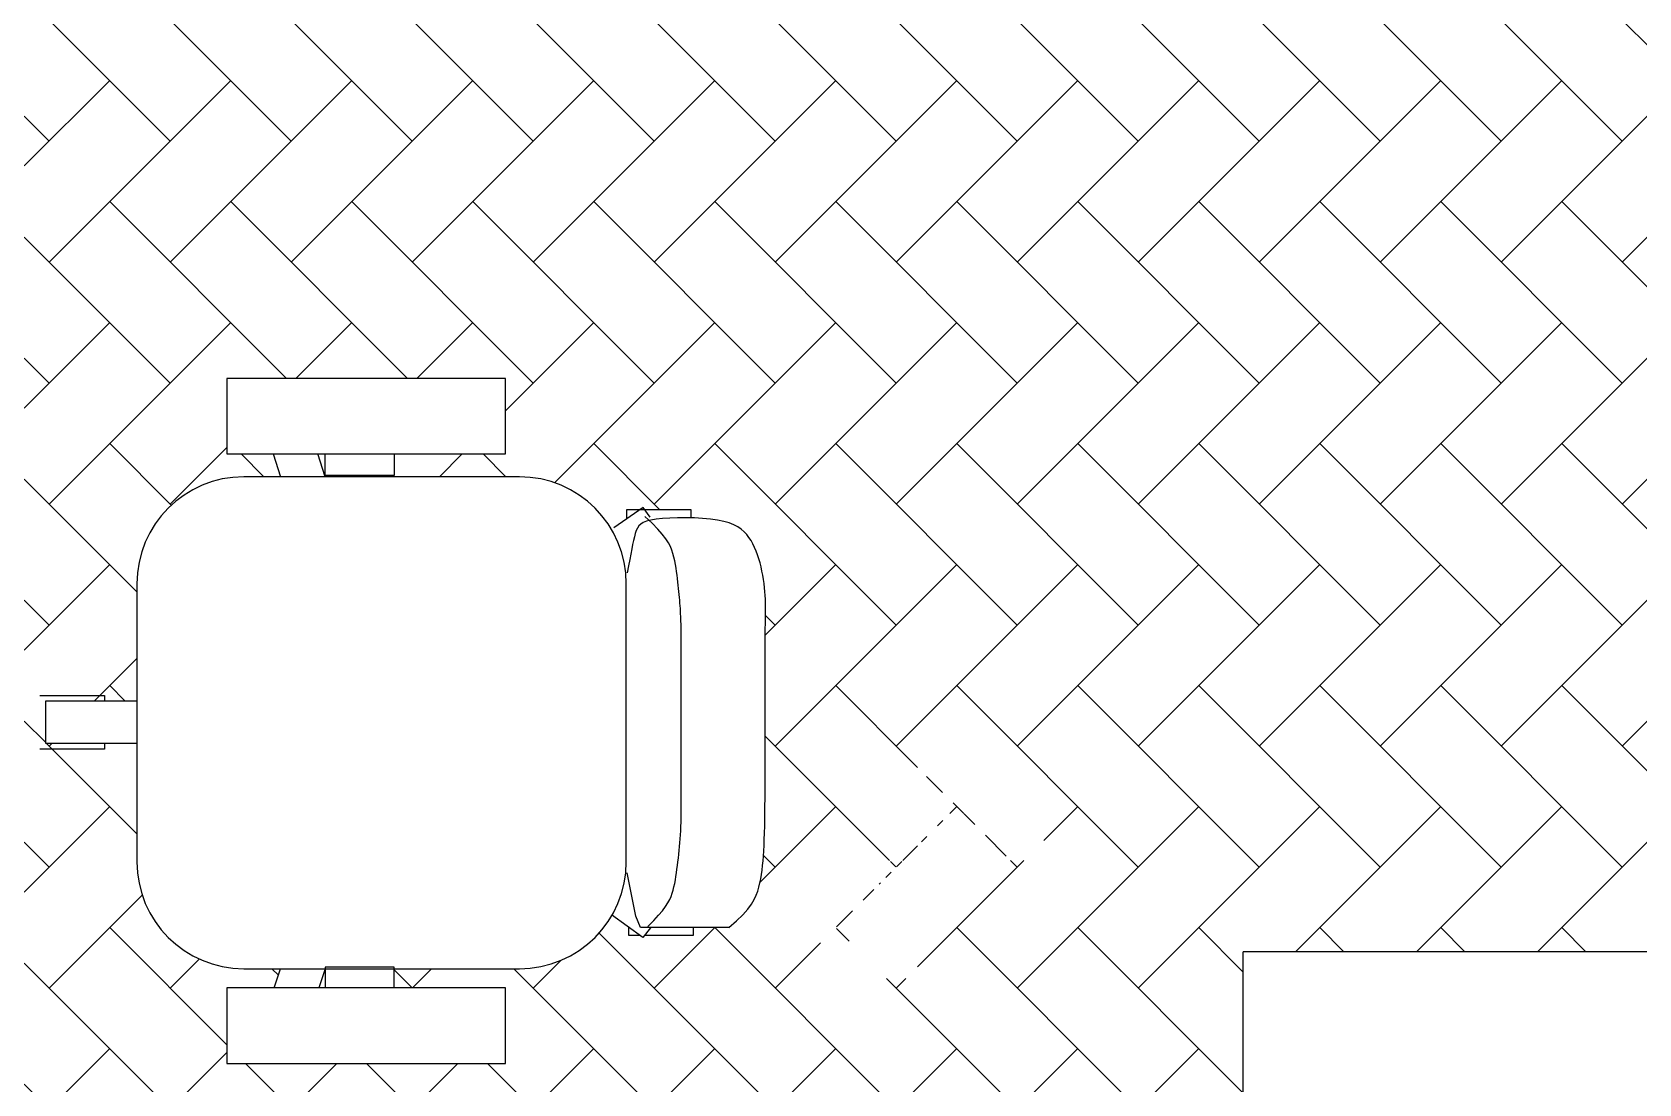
# Model space of a CAD drawing. Header units: inches. Extents: x -2 to 11.2, y -3.4 to 32.7.
# Drawn here: x 1.057 to 2.56, y 0.726 to 1.71 of the extents above; entities that cross this region are included whole.
import ezdxf

# ---------------------------------------------------------------- set-up
doc = ezdxf.new("R2010")
doc.units = ezdxf.units.IN
doc.header["$MEASUREMENT"] = 0
doc.layers.add('Mobiliario', color=2, linetype='Continuous')
doc.layers.add('Textura piso', color=8, linetype='Continuous')

# ---------------------------------------------------------------- blocks, each defined once
blk = doc.blocks.new('mesa estudio')
at = {"layer": 'Mobiliario'}
for p in [(108.0645412168615, 30.64937062814357), (108.6645412168615, 29.04937062814357)]:
    blk.add_line(p, (108.0645412168615, 29.04937062814357), dxfattribs=at)
blk = doc.blocks.new('silla3')
at = {"layer": 'Mobiliario'}
for p, q in [((117.846675003851, 34.86104352635213, -0.36), (117.846675003851, 34.79045657498095, -0.36)), ((118.1070453189973, 34.86104352635202, -0.36), (117.846675003851, 34.86104352635213, -0.36)), ((118.1070453189973, 34.79045657498095, -0.36), (118.1070453189973, 34.86104352635202, -0.36)), ((117.846675003851, 34.79045657498095, -0.36), (118.1070453189973, 34.79045657498095, -0.36)), ((117.8898910253328, 34.79045657498095), (117.8968935242799, 34.76917079586796)), ((117.9384641295037, 34.76917079586796), (117.9316127869572, 34.79045657498095)), ((117.9385629615446, 34.7703730727457, -0.3), (117.9385629615446, 34.78958071894503, -0.3)), ((118.0029671142554, 34.78958071894503, -0.3), (118.0029671142554, 34.7703730727457, -0.3)), ((118.120164379517, 34.76910696744839), (117.8625031938688, 34.76910696744851)), ((118.0029671142554, 34.7703730727457, -0.3), (117.9385629615446, 34.7703730727457, -0.3)), ((118.2360309041976, 34.74043898602899, -0.36), (118.208381806425, 34.72129730295562, -0.36)), ((118.2806948313687, 34.73831213235421, -0.36), (118.220433977249, 34.73831213235421, -0.36)), ((118.220433977249, 34.73831213235421, -0.36), (118.220433977249, 34.72980471765486, -0.36)), ((118.2424114652221, 34.73122262010479, -0.36), (118.2360309041976, 34.74043898602899, -0.36)), ((118.2806948313687, 34.73122262010479, -0.36), (118.2806948313687, 34.73831213235421, -0.36)), ((118.2294262222015, 34.71875063510872, -0.36), (118.2285423134442, 34.71608854597018, -0.36)), ((118.2304852780044, 34.72108957794812, -0.36), (118.2294262222015, 34.71875063510872, -0.36)), ((118.2318525926077, 34.72312551639838, -0.36), (118.2304852780044, 34.72108957794812, -0.36)), ((118.2336612777662, 34.72487859236985, -0.36), (118.2318525926077, 34.72312551639838, -0.36)), ((118.2360444452345, 34.72636894777274, -0.36), (118.2336612777662, 34.72487859236985, -0.36)), ((118.2391352067675, 34.7276167245174, -0.36), (118.2360444452345, 34.72636894777274, -0.36)), ((118.2441735736458, 34.72571382446192, 0.3340190923042979), (118.2374488066475, 34.73193157132975, 0.3340190923042979)), ((118.2430666741197, 34.72864206451406, -0.36), (118.2391352067675, 34.7276167245174, -0.36)), ((118.247971959046, 34.72946510967294, -0.36), (118.2430666741197, 34.72864206451406, -0.36)), ((118.2495739034439, 34.72027357000188, 0.3340190923042979), (118.2441735736458, 34.72571382446192, 0.3340190923042979)), ((118.2539202446294, 34.73010089344875, -0.36), (118.247971959046, 34.72946510967294, -0.36)), ((118.2538208028309, 34.71549103396346, 0.3340190923042979), (118.2495739034439, 34.72027357000188, 0.3340190923042979)), ((118.2607249992661, 34.73054401547442, -0.36), (118.2539202446294, 34.73010089344875, -0.36)), ((118.2681357626809, 34.73078396692704, -0.36), (118.2607249992661, 34.73054401547442, -0.36)), ((118.2759020745986, 34.73081023898378, -0.36), (118.2681357626809, 34.73078396692704, -0.36)), ((118.2837734747436, 34.73061232282218, -0.36), (118.2759020745986, 34.73081023898378, -0.36)), ((118.2914995028407, 34.73017970961932, -0.36), (118.2837734747436, 34.73061232282218, -0.36)), ((118.2988296986145, 34.7295018905525, -0.36), (118.2914995028407, 34.73017970961932, -0.36)), ((118.3055136017897, 34.72856835679902, -0.36), (118.2988296986145, 34.7295018905525, -0.36)), ((118.311357674881, 34.72737210247696, -0.36), (118.3055136017897, 34.72856835679902, -0.36)), ((118.3163960715619, 34.72592013346814, -0.36), (118.311357674881, 34.72737210247696, -0.36)), ((118.3207198682964, 34.72422295859546, -0.36), (118.3163960715619, 34.72592013346814, -0.36)), ((118.3244201415484, 34.72229108668152, -0.36), (118.3207198682964, 34.72422295859546, -0.36)), ((118.3275879677815, 34.72013502654902, -0.36), (118.3244201415484, 34.72229108668152, -0.36)), ((118.3303144234594, 34.71776528702087, -0.36), (118.3275879677815, 34.72013502654902, -0.36)), ((118.2260911305397, 34.7058910471025, -0.36), (118.2252355372216, 34.70163774705377, -0.36)), ((118.2269099429784, 34.70969334350859, -0.36), (118.2260911305397, 34.7058910471025, -0.36)), ((118.2277182465941, 34.71308054141632, -0.36), (118.2269099429784, 34.70969334350859, -0.36)), ((118.2285423134442, 34.71608854597018, -0.36), (118.2277182465941, 34.71308054141632, -0.36)), ((118.2570852785966, 34.71124644236038, 0.3340190923042979), (118.2538208028309, 34.71549103396346, 0.3340190923042979)), ((118.2595383375308, 34.70742002120635, 0.3340190923042979), (118.2570852785966, 34.71124644236038, 0.3340190923042979)), ((118.2613509864227, 34.7038919965152, 0.3340190923042979), (118.2595383375308, 34.70742002120635, 0.3340190923042979)), ((118.2626942320623, 34.70054259430064, 0.3340190923042979), (118.2613509864227, 34.7038919965152, 0.3340190923042979)), ((118.3326905850458, 34.71519237691966, -0.36), (118.3303144234594, 34.71776528702087, -0.36)), ((118.3348075290048, 34.71242680506832, -0.36), (118.3326905850458, 34.71519237691966, -0.36)), ((118.3367423200361, 34.70947966411283, -0.36), (118.3348075290048, 34.71242680506832, -0.36)), ((118.3385159757856, 34.70636438199351, -0.36), (118.3367423200361, 34.70947966411283, -0.36)), ((118.3401355021346, 34.70309497047394, -0.36), (118.3385159757856, 34.70636438199351, -0.36)), ((118.2233089197188, 34.69163451545096, -0.36), (118.2221853514208, 34.68581277360811, -0.36)), ((118.2243168909669, 34.69689753821812, -0.36), (118.2233089197188, 34.69163451545096, -0.36)), ((118.2252355372216, 34.70163774705377, -0.36), (118.2243168909669, 34.69689753821812, -0.36)), ((118.263739081239, 34.6972520405764, 0.3340190923042979), (118.2626942320623, 34.70054259430064, 0.3340190923042979)), ((118.2646302320056, 34.69392410075243, 0.3340190923042979), (118.263739081239, 34.6972520405764, 0.3340190923042979)), ((118.2654071474676, 34.69055669782317, 0.3340190923042979), (118.2646302320056, 34.69392410075243, 0.3340190923042979)), ((118.2660829819929, 34.68717129417921, 0.3340190923042979), (118.2654071474676, 34.69055669782317, 0.3340190923042979)), ((118.3416079049655, 34.69968544131784, -0.36), (118.3401355021346, 34.70309497047394, -0.36)), ((118.3429401901596, 34.69614980628891, -0.36), (118.3416079049655, 34.69968544131784, -0.36)), ((118.3441393635992, 34.69250207715065, -0.36), (118.3429401901596, 34.69614980628891, -0.36)), ((118.3452124311657, 34.68875626566687, -0.36), (118.3441393635992, 34.69250207715065, -0.36)), ((118.3461663987414, 34.68492638360105, -0.36), (118.3452124311657, 34.68875626566687, -0.36)), ((118.2221853514208, 34.68581277360811, -0.36), (118.2209199140156, 34.67939640754518, -0.36)), ((118.2666708899505, 34.68378935221112, 0.3340190923042979), (118.2660829819929, 34.68717129417921, 0.3340190923042979)), ((118.2671840257085, 34.6804323343096, 0.3340190923042979), (118.2666708899505, 34.68378935221112, 0.3340190923042979)), ((118.2676355436354, 34.67712170286511, 0.3340190923042979), (118.2671840257085, 34.6804323343096, 0.3340190923042979)), ((118.2680385980998, 34.67387892026845, 0.3340190923042979), (118.2676355436354, 34.67712170286511, 0.3340190923042979)), ((118.2684063434699, 34.67072544890998, 0.3340190923042979), (118.2680385980998, 34.67387892026845, 0.3340190923042979)), ((118.3470079802957, 34.68102994565804, -0.36), (118.3461663987414, 34.68492638360105, -0.36)), ((118.3477427221523, 34.67709847830581, -0.36), (118.3470079802957, 34.68102994565804, -0.36)), ((118.3483758787226, 34.67316701095346, -0.36), (118.3477427221523, 34.67709847830581, -0.36)), ((117.7625031938689, 34.66910696744849), (117.7625031938689, 34.40917079586795)), ((118.2201643795169, 34.40917079586795), (118.2201643795169, 34.66910696744849)), ((118.2687497417193, 34.66767732788814, 0.3340190923042979), (118.2684063434699, 34.67072544890998, 0.3340190923042979)), ((118.2690709852431, 34.66472890313234, 0.3340190923042979), (118.2687497417193, 34.66767732788814, 0.3340190923042979)), ((118.2693700740412, 34.66186909727962, 0.3340190923042979), (118.2690709852431, 34.66472890313234, 0.3340190923042979)), ((118.2696470081134, 34.65908683296725, 0.3340190923042979), (118.2693700740412, 34.66186909727962, 0.3340190923042979)), ((118.2699017874599, 34.65637103283204, 0.3340190923042979), (118.2696470081134, 34.65908683296725, 0.3340190923042979)), ((118.3489127044176, 34.66927057301045, -0.36), (118.3483758787226, 34.67316701095346, -0.36)), ((118.349358453649, 34.66544419388553, -0.36), (118.3489127044176, 34.66927057301045, -0.36)), ((118.3497183808279, 34.66172290298816, -0.36), (118.349358453649, 34.66544419388553, -0.36)), ((118.3499977403658, 34.65814172972732, -0.36), (118.3497183808279, 34.66172290298816, -0.36)), ((118.2701344120805, 34.65371061951139, 0.3340190923042979), (118.2699017874599, 34.65637103283204, 0.3340190923042979)), ((118.2703448819757, 34.65109451564233, 0.3340190923042979), (118.2701344120805, 34.65371061951139, 0.3340190923042979)), ((118.2705331971447, 34.6485116438618, 0.3340190923042979), (118.2703448819757, 34.65109451564233, 0.3340190923042979)), ((118.2706995883663, 34.64595438848305, 0.3340190923042979), (118.2705331971447, 34.6485116438618, 0.3340190923042979)), ((118.2708452095328, 34.64342898052261, 0.3340190923042979), (118.2706995883663, 34.64595438848305, 0.3340190923042979)), ((118.350201786674, 34.65473570351212, -0.36), (118.3499977403658, 34.65814172972732, -0.36)), ((118.3503366498992, 34.65153022066424, -0.36), (118.350201786674, 34.65473570351212, -0.36)), ((118.3504119631288, 34.64851214515527, -0.36), (118.3503366498992, 34.65153022066424, -0.36)), ((118.3504382351857, 34.64565870786923, -0.36), (118.3504119631288, 34.64851214515527, -0.36)), ((118.3504259748924, 34.64294713969029, -0.36), (118.3504382351857, 34.64565870786923, -0.36)), ((118.270971445314, 34.64094511267301, 0.3340190923042979), (118.2708452095328, 34.64342898052261, 0.3340190923042979)), ((118.2710796803806, 34.63851247762675, 0.3340190923042979), (118.270971445314, 34.64094511267301, 0.3340190923042979)), ((118.2711712994028, 34.63614076807646, 0.3340190923042979), (118.2710796803806, 34.63851247762675, 0.3340190923042979)), ((118.271247687051, 34.63383967671443, 0.3340190923042979), (118.2711712994028, 34.63614076807646, 0.3340190923042979)), ((118.2713102279956, 34.63161889623352, 0.3340190923042979), (118.271247687051, 34.63383967671443, 0.3340190923042979)), ((118.2713603069071, 34.62948811932601, 0.3340190923042979), (118.2713102279956, 34.63161889623352, 0.3340190923042979)), ((118.2713993084555, 34.62740857522185, 0.3340190923042979), (118.2713603069071, 34.62948811932601, 0.3340190923042979)), ((118.3501153807981, 34.62806197610057, -0.36), (118.3501524535895, 34.63068042443369, -0.36)), ((118.3501524535895, 34.63068042443369, -0.36), (118.350201786674, 34.63306417572555, -0.36)), ((118.350201786674, 34.63306417572555, -0.36), (118.3502630881398, 34.63543595863591, -0.36)), ((118.3502630881398, 34.63543595863591, -0.36), (118.3503278925468, 34.63785853418953, -0.36)), ((118.3503278925468, 34.63785853418953, -0.36), (118.350385691072, 34.64035467150227, -0.36)), ((118.350385691072, 34.64035467150227, -0.36), (118.3504259748924, 34.64294713969029, -0.36)), ((118.2714286173116, 34.62514763930032, 0.3340190923042979), (118.2713993084555, 34.62740857522185, 0.3340190923042979)), ((118.2714496181454, 34.62242422347826, 0.3340190923042979), (118.2714286173116, 34.62514763930032, 0.3340190923042979)), ((118.2714636956275, 34.61895723967216, 0.3340190923042979), (118.2714496181454, 34.62242422347826, 0.3340190923042979)), ((118.271472234428, 34.61446559979883, 0.3340190923042979), (118.2714636956275, 34.61895723967216, 0.3340190923042979)), ((118.2714766192175, 34.60866821577478, 0.3340190923042979), (118.271472234428, 34.61446559979883, 0.3340190923042979)), ((118.3500546631555, 34.60998680098548, -0.36), (118.3500602094786, 34.61617124316881, -0.36)), ((118.3500602094786, 34.61617124316881, -0.36), (118.3500710102132, 34.6210701060367, -0.36)), ((118.3500710102132, 34.6210701060367, -0.36), (118.3500888168296, 34.62494611015784, -0.36)), ((118.3500888168296, 34.62494611015784, -0.36), (118.3501153807981, 34.62806197610057, -0.36)), ((118.2714782346661, 34.60128399951695, 0.3340190923042979), (118.2714766192175, 34.60866821577478, 0.3340190923042979)), ((118.2714784654445, 34.59203186294171, 0.3340190923042979), (118.2714782346661, 34.60128399951695, 0.3340190923042979)), ((118.3500523278617, 34.59271029639869, -0.36), (118.3500526197733, 34.60225405891826, -0.36)), ((118.3500526197733, 34.60225405891826, -0.36), (118.3500546631555, 34.60998680098548, -0.36)), ((118.2714784654445, 34.58076180009338, 0.3340190923042979), (118.2714784654445, 34.59203186294171, 0.3340190923042979)), ((118.3500520359498, 34.58121335240791, -0.36), (118.3500523278617, 34.59271029639869, -0.36)), ((118.2714784654445, 34.5678481335264, 0.3340190923042979), (118.2714784654445, 34.58076180009338, 0.3340190923042979)), ((118.3500499925676, 34.56810330412627, -0.36), (118.3500520359498, 34.58121335240791, -0.36)), ((117.6719114435159, 34.56452453896877, -0.36), (117.7322895245743, 34.56452453896877, -0.36)), ((117.6772831589126, 34.51972676246127), (117.6772831589126, 34.55977775470312)), ((117.6772831589126, 34.55977775470312), (117.7625859994116, 34.55977775470312)), ((117.7322895245743, 34.56452453896877, -0.36), (117.7322895245743, 34.55918440666987, -0.36)), ((118.2714784654445, 34.55379626792244, 0.3340190923042979), (118.2714784654445, 34.5678481335264, 0.3340190923042979)), ((118.2714784654445, 34.53911160796342, 0.3340190923042979), (118.2714784654445, 34.55379626792244, 0.3340190923042979)), ((118.3500336455101, 34.53888644161138, -0.36), (118.3500444462445, 34.55384078828403, -0.36)), ((118.3500444462445, 34.55384078828403, -0.36), (118.3500499925676, 34.56810330412627, -0.36)), ((118.2714784654445, 34.52429955833115, 0.3340190923042979), (118.2714784654445, 34.53911160796342, 0.3340190923042979)), ((118.3500158388938, 34.52370090083836, -0.36), (118.3500336455101, 34.53888644161138, -0.36)), ((118.2714784654445, 34.50986552370755, 0.3340190923042979), (118.2714784654445, 34.52429955833115, 0.3340190923042979)), ((118.349989274925, 34.50874480269515, -0.36), (118.3500158388938, 34.52370090083836, -0.36)), ((117.7322895245743, 34.51438663016238, -0.36), (117.6719114435159, 34.51438663016238, -0.36)), ((117.7623971535708, 34.51972676246127), (117.6772831589126, 34.51972676246127)), ((117.7322895245743, 34.51972676246127, -0.36), (117.7322895245743, 34.51438663016238, -0.36)), ((118.2714784654445, 34.49631490877429, 0.3340190923042979), (118.2714784654445, 34.50986552370755, 0.3340190923042979)), ((118.3499522021338, 34.49447878391202, -0.36), (118.349989274925, 34.50874480269515, -0.36)), ((118.2714784654445, 34.48415311821343, 0.3340190923042979), (118.2714784654445, 34.49631490877429, 0.3340190923042979)), ((118.3499028690494, 34.48136348121913, -0.36), (118.3499522021338, 34.49447878391202, -0.36)), ((118.2714773115526, 34.47376209026611, 0.3340190923042979), (118.2714784654445, 34.48415311821343, 0.3340190923042979)), ((118.3498392322894, 34.46975444311902, -0.36), (118.3499028690494, 34.48136348121913, -0.36)), ((118.2714473103615, 34.45772114568835, 0.3340190923042979), (118.2714692343088, 34.4650298974115, 0.3340190923042979)), ((118.2714692343088, 34.4650298974115, 0.3340190923042979), (118.2714773115526, 34.47376209026611, 0.3340190923042979)), ((118.3497580808248, 34.45958686520503, -0.36), (118.3498392322894, 34.46975444311902, -0.36)), ((118.2713342289487, 34.44643238979022, 0.3340190923042979), (118.2714046163587, 34.45160044113497, 0.3340190923042979)), ((118.2714046163587, 34.45160044113497, 0.3340190923042979), (118.2714473103615, 34.45772114568835, 0.3340190923042979)), ((118.3495292220184, 34.44289651939782, -0.36), (118.349655911715, 34.45069085484276, -0.36)), ((118.349655911715, 34.45069085484276, -0.36), (118.3497580808248, 34.45958686520503, -0.36)), ((118.2706395859841, 34.43061876192989, 0.3340190923042979), (118.2708876727572, 34.43429021539275, 0.3340190923042979)), ((118.2708876727572, 34.43429021539275, 0.3340190923042979), (118.2710826804996, 34.43801267088047, 0.3340190923042979)), ((118.2710826804996, 34.43801267088047, 0.3340190923042979), (118.2712292247795, 34.4419815976925, 0.3340190923042979)), ((118.2712292247795, 34.4419815976925, 0.3340190923042979), (118.2713342289487, 34.44643238979022, 0.3340190923042979)), ((118.3491882691028, 34.42993330272286, -0.36), (118.3493745087949, 34.43603396623591, -0.36)), ((118.3493745087949, 34.43603396623591, -0.36), (118.3495292220184, 34.44289651939782, -0.36)), ((118.2692318377835, 34.41612680192956, 0.3340190923042979), (118.2696322382962, 34.41971240582988, 0.3340190923042979)), ((118.2696322382962, 34.41971240582988, 0.3340190923042979), (118.270004945402, 34.42332570313754, 0.3340190923042979)), ((118.270004945402, 34.42332570313754, 0.3340190923042979), (118.2703430357485, 34.4269625398412, 0.3340190923042979)), ((118.2703430357485, 34.4269625398412, 0.3340190923042979), (118.2706395859841, 34.43061876192989, 0.3340190923042979)), ((118.3484040482058, 34.41452736858393, -0.36), (118.3487071985507, 34.4193380741056, -0.36)), ((118.3487071985507, 34.4193380741056, -0.36), (118.3489670000019, 34.42442463622415, -0.36)), ((118.3489670000019, 34.42442463622415, -0.36), (118.3491882691028, 34.42993330272286, -0.36)), ((118.2674879608528, 34.40214440062202, 0.3340190923042979), (118.26793370932, 34.40557769078264, 0.3340190923042979)), ((118.26793370932, 34.40557769078264, 0.3340190923042979), (118.2683756499434, 34.40905529039485, 0.3340190923042979)), ((118.2683756499434, 34.40905529039485, 0.3340190923042979), (118.2688106672153, 34.41257304544744, 0.3340190923042979)), ((118.2688106672153, 34.41257304544744, 0.3340190923042979), (118.2692318377835, 34.41612680192956, 0.3340190923042979)), ((118.3471285398454, 34.40132828722078, -0.36), (118.3476261034111, 34.40555049866889, -0.36)), ((118.3476261034111, 34.40555049866889, -0.36), (118.3480474780119, 34.40994085128084, -0.36)), ((118.3480474780119, 34.40994085128084, -0.36), (118.3484040482058, 34.41452736858393, -0.36)), ((118.2289906898811, 34.3583588786784, -0.36), (118.2209199140156, 34.39871275800526, -0.36)), ((118.2647018886969, 34.38578798198027, 0.3340190923042979), (118.2653864928013, 34.38893741471684, 0.3340190923042979)), ((118.2653864928013, 34.38893741471684, 0.3340190923042979), (118.2659914783598, 34.39215192696035, 0.3340190923042979)), ((118.2659914783598, 34.39215192696035, 0.3340190923042979), (118.266532769082, 34.39542736469984, 0.3340190923042979)), ((118.266532769082, 34.39542736469984, 0.3340190923042979), (118.2670262886765, 34.3987595739241, 0.3340190923042979)), ((118.2670262886765, 34.3987595739241, 0.3340190923042979), (118.2674879608528, 34.40214440062202, 0.3340190923042979)), ((118.3441487047748, 34.38556038252095, -0.36), (118.3450648697796, 34.38939026458665, -0.36)), ((118.3450648697796, 34.38939026458665, -0.36), (118.3458593075879, 34.39327619370708, -0.36)), ((118.3458593075879, 34.39327619370708, -0.36), (118.3465434027571, 34.39724619340932, -0.36)), ((118.3465434027571, 34.39724619340932, -0.36), (118.3471285398454, 34.40132828722078, -0.36)), ((118.2590103128527, 34.37062401157202, 0.3340190923042979), (118.2606956430636, 34.37376460344608, 0.3340190923042979)), ((118.2606956430636, 34.37376460344608, 0.3340190923042979), (118.2619919818205, 34.37675176056329, 0.3340190923042979)), ((118.2619919818205, 34.37675176056329, 0.3340190923042979), (118.2630301300141, 34.37970097107238, 0.3340190923042979)), ((118.2630301300141, 34.37970097107238, 0.3340190923042979), (118.2639217423375, 34.38270778276176, 0.3340190923042979)), ((118.2639217423375, 34.38270778276176, 0.3340190923042979), (118.2647018886969, 34.38578798198027, 0.3340190923042979)), ((118.3371521641231, 34.36949356019629, -0.36), (118.3397599576776, 34.37381151869606, -0.36)), ((118.3397599576776, 34.37381151869606, -0.36), (118.3416697902548, 34.37786325368636, -0.36)), ((118.3416697902548, 34.37786325368636, -0.36), (118.3430699449293, 34.38174684751282, -0.36)), ((118.3430699449293, 34.38174684751282, -0.36), (118.3441487047748, 34.38556038252095, -0.36)), ((118.2356197239864, 34.3384119094009, -0.36), (118.206150740255, 34.35941242575147, -0.36)), ((118.2334744542509, 34.34759784419127, -0.36), (118.2289906898811, 34.3583588786784, -0.36)), ((118.2457630596652, 34.35421753354051, 0.3340190923042979), (118.2503123645942, 34.35912674592571, 0.3340190923042979)), ((118.2503123645942, 34.35912674592571, 0.3340190923042979), (118.2539494745083, 34.36342057096037, 0.3340190923042979)), ((118.2539494745083, 34.36342057096037, 0.3340190923042979), (118.2568051902976, 34.36721449679298, 0.3340190923042979)), ((118.2568051902976, 34.36721449679298, 0.3340190923042979), (118.2590103128527, 34.37062401157202, 0.3340190923042979)), ((118.3232581868562, 34.35396152018454, -0.36), (118.3290895617865, 34.35966664328616, -0.36)), ((118.3290895617865, 34.35966664328616, -0.36), (118.3336581265175, 34.36481129584153, -0.36)), ((118.3336581265175, 34.36481129584153, -0.36), (118.3371521641231, 34.36949356019629, -0.36)), ((118.2225148533407, 34.34038070780882, -0.36), (118.2225148533407, 34.34769338760945, -0.36)), ((118.3159757186522, 34.34759784419127, -0.36), (118.2334744542509, 34.34759784419127, -0.36)), ((118.2426135150563, 34.34741213069405, -0.36), (118.2356197239864, 34.3384119094009, -0.36)), ((118.240170758831, 34.3485774456564, 0.3340190923042979), (118.2457630596652, 34.35421753354051, 0.3340190923042979)), ((118.2826750367189, 34.34741213069405, -0.36), (118.2826750367189, 34.34038070780882, -0.36)), ((118.3159757186522, 34.34759784419127, -0.36), (118.3232581868562, 34.35396152018454, -0.36)), ((118.2328570067616, 34.34038070780882, -0.36), (118.2225148533407, 34.34038070780882, -0.36)), ((118.2826750367189, 34.34038070780882, -0.36), (118.237149615783, 34.34038070780882, -0.36)), ((117.8625031938688, 34.30917079586804), (118.120164379517, 34.30917079586804)), ((117.8909801204365, 34.29119558316647), (117.8968935242799, 34.30917079586804)), ((117.9384641295037, 34.30917079586804), (117.9326783727829, 34.29119558316647)), ((118.0029671142554, 34.31075026778539, -0.3), (117.9385629615446, 34.31075026778539, -0.3)), ((117.9385629615446, 34.31075026778539, -0.3), (117.9385629615446, 34.29154262158606, -0.3)), ((118.0029671142554, 34.29154262158606, -0.3), (118.0029671142554, 34.31075026778539, -0.3)), ((117.846675003851, 34.29119558316647, -0.36), (117.846675003851, 34.22060863179529, -0.36)), ((118.1070453189973, 34.29119558316647, -0.36), (117.846675003851, 34.29119558316647, -0.36)), ((118.1070453189973, 34.22060863179529, -0.36), (118.1070453189973, 34.29119558316647, -0.36)), ((117.846675003851, 34.22060863179529, -0.36), (118.1070453189973, 34.22060863179529, -0.36))]:
    blk.add_line(p, q, dxfattribs=at)
for centre, start, end in [((117.8625031938688, 34.66910696744849), 90, 180), ((118.120164379517, 34.66910696744849), 0, 90), ((117.8625031938688, 34.40917079586795), 180, 270), ((118.120164379517, 34.40917079586795), 270, 0)]:
    blk.add_arc(centre, 0.1, start, end, dxfattribs=at)

msp = doc.modelspace()

# ---------------------------------------------------------------- hatches: boundary and pattern name
at = {"layer": 'Textura piso'}
h = msp.add_hatch(dxfattribs=at)
h.set_pattern_fill('AR-HBONE', color=256, scale=0.02, angle=270, style=0)
h.set_pattern_definition([(315, (-41.40975532190849, -126.9724224155329), (0.1131370849898476, -2.966472954665309e-17), [0.24, -0.08]), (45, (-41.35318677940849, -127.0289909580329), (0.1131370849898476, -2.966472954665309e-17), [0.24, -0.08])])
edge = h.paths.add_edge_path()
edge.add_line((3.789617499138672, 0.8499999999999943), (3.789617499138672, 1.249999999999972))
edge.add_line((3.789617499138672, 1.249999999999972), (4.014520456301838, 1.249999999999972))
edge.add_line((4.014520456301852, 1.249999999999972), (4.014520456301852, 1.916409855050176))
edge.add_line((4.014520456301852, 1.916409855050176), (3.997789110562678, 1.916409855050176))
edge.add_line((3.997789110562678, 1.916409855050176), (3.972692067725831, 1.916409855323252))
edge.add_line((3.972692067725831, 1.916409855323252), (3.9726920879299, 2.749999999999972))
edge.add_line((3.9726920879299, 2.749999999999972), (3.789617499138686, 2.749999999999972))
edge.add_line((3.789617499138686, 2.749999999999972), (3.789617499138686, 3.549656693825654))
edge.add_line((3.789617499138686, 3.549656693825654), (3.270000000000039, 3.549656693825654))
edge.add_line((3.270000000000039, 3.549656693825654), (3.270000000000039, 3.669656693825686))
edge.add_line((3.270000000000039, 3.669656693825715), (3.320000118081353, 3.669656693825715))
edge.add_line((3.320000118081353, 3.669656693825715), (3.320000118081353, 4.466256348274584))
edge.add_line((3.320000118081367, 4.466256348274555), (3.300000137388878, 4.466256348274584))
edge.add_line((3.300000137388878, 4.466256348274584), (3.270000137388877, 4.466256348601007))
edge.add_line((3.270000137388877, 4.466256348600979), (3.270000142202221, 4.664847962942105))
edge.add_line((3.270000142202221, 4.664847962942105), (3.266523226782539, 4.664847963163908))
edge.add_line((3.266523226782539, 4.664847963163908), (3.266523226751829, 4.65712186854941))
edge.add_ellipse((3.258385087717343, 4.657121868644282), major_axis=(0.005754533328592337, 0.005754533328592334), ratio=0.9999999999995753, start_angle=220.324277810343, end_angle=315.0000000376067, ccw=False)
edge.add_line((3.257721695477912, 4.649010812438831), (3.24840000059703, 4.651274613945219))
edge.add_line((3.24840000059703, 4.651274613945191), (3.248400000579778, 4.65838738522595))
edge.add_line((3.248400000579778, 4.65838738522595), (3.242325000087092, 4.658387384530187))
edge.add_ellipse((3.262232327030702, 4.642171043236317), major_axis=(0.01815587231771444, 0.01815587231771443), ratio=0.9999999999944409, start_angle=95.83402702700384, end_angle=134.8997913997697)
edge.add_line((3.236556085285585, 4.642215949411792), (3.232200000586062, 4.642215950320605))
edge.add_line((3.232200000586062, 4.642215950320605), (3.23220000059861, 4.63195172686747))
edge.add_line((3.232200000598596, 4.63195172686747), (3.178200006242946, 4.631951726891685))
edge.add_ellipse((3.230780771835683, 5.459750061604751), major_axis=(0.5865214487160243, 0.5865214487160242), ratio=0.9999999999999443, start_angle=134.7854552917822, end_angle=221.3655225276037, ccw=False)
edge.add_line((2.401319999549514, 5.462856001998375), (2.370000000000033, 5.462856000894845))
edge.add_line((2.370000000000047, 5.462856000894845), (2.370000000000047, 5.082856000952773))
edge.add_line((2.370000000000047, 5.082856000952773), (2.370000000000047, 4.232856000952779))
edge.add_line((2.370000000000047, 4.232856000952808), (2.370000000000047, 3.549656693825654))
edge.add_line((2.370000000000047, 3.549656693825654), (0.2500000000000426, 3.549656693825682))
edge.add_line((0.2500000000000426, 3.549656693825682), (0.2500000000000284, 2.049999999999983))
edge.add_line((0.2500000000000284, 2.049999999999983), (1.05000000000004, 2.049999999999983))
edge.add_line((1.05000000000004, 2.049999999999983), (1.05000000000004, 0.2499999999999574))
edge.add_line((1.05000000000004, 0.2499999999999716), (1.15029296790668, 0.2499999999999574))
edge.add_ellipse((1.151248622141239, 0.2512486230706088), major_axis=(0.0008829092079434275, -0.0008829092079434275), ratio=0.9999999999718328, start_angle=404.99999009415876, end_angle=629.9999999998847, ccw=False)
edge.add_line((1.151038067316605, 0.2537458668431896), (1.15249724436373, 0.2537458668425359))
edge.add_line((1.15249724436373, 0.2537458668425359), (1.152497244314958, 0.2936393455460262))
edge.add_ellipse((1.156461619708864, 0.2936393455110817), major_axis=(0.002803236735189784, -0.002803236735189785), ratio=0.9999999999952743, start_angle=135.0000000371419, end_angle=225.0000000377208, ccw=False)
edge.add_line((1.157710242527742, 0.2981209174284061), (1.157710242324711, 0.6082362336482561))
edge.add_ellipse((1.15646162012726, 0.6127178053041007), major_axis=(0.002803236735188009, 0.002803236735188008), ratio=0.9999999999965414, start_angle=135.0000000374863, end_angle=225.0000000380953, ccw=False)
edge.add_line((1.151980048324432, 0.613966427846492), (1.152497244762941, 0.6139664278489079))
edge.add_line((1.152497244762941, 0.6139664278489079), (1.152497244715676, 0.6526112839977571))
edge.add_line((1.15249724471569, 0.6526112839977429), (1.183712799106985, 0.6526112839837452))
edge.add_arc((1.168993089507168, 0.2716303627323384), 0.3812651730860097, 2.1090138169782904, 87.78740112972469, ccw=False)
edge.add_arc((1.931006910276949, 0.2716303627323384), 0.3812651730860104, 92.21259887032761, 177.8909861830217, ccw=False)
edge.add_line((1.916287200676777, 0.6526112839837594), (1.947502754962244, 0.6526112839977571))
edge.add_line((1.947502754962244, 0.6526112839977429), (1.947502754913444, 0.6127178051888791))
edge.add_ellipse((1.94353837955066, 0.6127178053041007), major_axis=(0.002803236735188008, -0.002803236735188009), ratio=0.9999999999965414, start_angle=314.9999999619048, end_angle=404.9999999625137, ccw=False)
edge.add_line((1.942289757353223, 0.6082362336482845), (1.942289757150192, 0.2981209174724029))
edge.add_ellipse((1.943538380075253, 0.2936393455110817), major_axis=(0.002803236735189785, 0.002803236735189784), ratio=0.9999999999952743, start_angle=-45.00000003772077, end_angle=44.99999996285804)
edge.add_line((1.948019951865604, 0.2923907229889551), (1.947502755467639, 0.2923907229913993))
edge.add_line((1.947502755467625, 0.2923907229913993), (1.947502755420373, 0.2537458668425217))
edge.add_line((1.947502755420373, 0.2537458668425359), (1.947502755448369, 0.2512486228425388))
edge.add_ellipse((1.948751377642878, 0.2512486230706088), major_axis=(0.0008829092079434275, 0.0008829092079434275), ratio=0.9999999999718328, start_angle=-89.99999999988478, end_angle=135.0000099058412, ccw=False)
edge.add_line((1.949371449814791, 0.2524972448494225), (1.949210298880345, 0.2524972448493514))
edge.add_ellipse((1.948751377642878, 0.2512486230706088), major_axis=(0.0008829092079434275, 0.0008829092079434275), ratio=0.9999999999718328, start_angle=-89.99999999988475, end_angle=135.0000099058412)
edge.add_line((1.949707031844568, 0.2500000001652154), (1.949999999784112, 0.2500000002158771))
edge.add_line((1.949999999784112, 0.2500000002158913), (2.189617499138677, 0.250000000187768))
edge.add_line((2.189617499138677, 0.2500000001877538), (2.189617499138677, 0.8499999999999659))
edge.add_line((2.189617499138677, 0.8499999999999659), (3.789617499138672, 0.8499999999999801))
h.paths.add_polyline_path([(3.211658352217754, 1.583118276465001), (3.217363475319075, 1.577286901535075), (3.223727151312474, 1.570004433330922), (3.223727151312474, 1.536703751397653), (3.230944287694939, 1.536703751397653), (3.230944287694939, 1.491178330461736), (3.23291308610284, 1.489648438665171), (3.230944287694939, 1.486885721440274), (3.230944287694939, 1.476543568019423), (3.223574146803955, 1.476543568019423), (3.212294036872777, 1.460714748836949, -0.2675163792784955), (3.262154199635717, 1.374193094195761), (3.262154199635702, 1.256995828934095), (3.280129412337288, 1.256995828934095), (3.280129412337288, 1.361074033675976), (3.350716363708472, 1.361074033675976), (3.350716363708457, 1.100703718529729), (3.280129412337288, 1.100703718529729), (3.280129412337288, 1.145008835115249), (3.262154199635717, 1.1509222389586), (3.262154199635717, 1.116531908547557, -0.4142135623725747), (3.162154199635808, 1.016531908547648), (3.051598233042483, 1.016531908547648), (3.051598233042483, 0.9313118735912838), (3.011547240800638, 0.9313118735912553), (3.011547240800638, 1.016531908547648), (2.902218028055273, 1.016531908547648, -0.4142135623729077), (2.80221802805525, 1.116531908547557), (2.802218028055265, 1.150943236942169), (2.780868420522808, 1.143919740011569), (2.780868420522793, 1.100703718529729), (2.710281469151624, 1.100703718529729), (2.710281469151724, 1.361074033675976), (2.780868420522793, 1.361074033675976), (2.780868420522793, 1.256995828934095), (2.802218028055307, 1.256995828934095), (2.802218028055364, 1.374193094195761, -0.2655810465965266), (2.85145414417731, 1.460350090972668), (2.84168388197763, 1.474462691927755), (2.833012863149548, 1.474462691927755), (2.833012863149548, 1.486987496901605), (2.830886009474753, 1.490059618876302), (2.833012863149548, 1.491532056035794), (2.833012863149534, 1.534723546047388), (2.840540286333223, 1.534723546047388), (2.841145285884437, 1.545528217519376), (2.84182310495126, 1.552858413293336), (2.843215483025503, 1.562827544239752), (2.846095081569601, 1.572819878551883), (2.849932402257537, 1.58016981464155), (2.854615872385708, 1.585558286062764), (2.860207903066538, 1.589838780732435), (2.866470772002174, 1.593404484598267), (2.873288005871729, 1.596348502375548), (2.880580902746715, 1.598746007206245), (2.888221602732898, 1.600649193758045), (2.896089627018114, 1.602119628649945), (2.9038973797322, 1.603195329671934), (2.911362870926794, 1.603917399850786), (2.919604564417213, 1.604411138602046), (2.927837694930787, 1.604486942361262), (2.933466461315021, 1.604356607225526), (2.935889036867849, 1.604291802818551), (2.938260819781249, 1.604230501352589), (2.940644571068731, 1.604181168268241), (2.943263019399964, 1.604144095476869), (2.946378885344856, 1.604117531508308), (2.95025488946257, 1.604099724891995), (2.955153752350213, 1.604088924157367), (2.961338194518277, 1.604083377834257), (2.969070936585496, 1.604081334452047), (2.978614699105066, 1.6040810425404), (2.990111643095844, 1.604080750628526), (3.00322169137749, 1.604078707246316), (3.017484207219724, 1.604073160923207), (3.032438553892376, 1.604062360188863), (3.047624094665395, 1.604044553572493), (3.06258019280861, 1.604017989603761), (3.076846211603126, 1.603980916812503), (3.089961514291403, 1.603931583728098), (3.101570552393639, 1.60386794696808), (3.111738130294512, 1.603786795503481), (3.120634140662091, 1.603684626393687), (3.128428476102357, 1.603557936697115), (3.138628075754653, 1.603327991237592), (3.149558419072847, 1.602888947189712), (3.159334874498953, 1.602272876257615), (3.168047447856978, 1.601436666174862), (3.176166131304228, 1.600272914675401), (3.184066620615397, 1.598657741773906), (3.19186173796696, 1.596452685422747), (3.19974870277369, 1.592735072509043), (3.206513699662196, 1.587686841196415)], flags=16)
h.paths.add_polyline_path([(3.187220093611629, 1.518364745891745), (3.193382777310759, 1.516537320266679), (3.199185813421977, 1.514018972445143), (3.205897572394122, 1.509678105180143), (3.2079044245435, 1.5079781891869), (3.204110498710605, 1.510833904976522), (3.200700983931711, 1.513039027531448), (3.197560392057767, 1.514724357742324), (3.194573234940492, 1.516020696499226), (3.191624024431491, 1.517058844692798), (3.188617212741931, 1.517950457016212), (3.185537013522833, 1.518730603375673), (3.182387580787662, 1.519415207480023), (3.179173068543776, 1.520020193038619), (3.175897630803831, 1.520561483760531), (3.172565421577715, 1.521055003355428), (3.169180594883713, 1.521516675531046), (3.165747304721194, 1.521962423998673), (3.162269705111072, 1.522404364621622), (3.158751950056029, 1.522839381894158), (3.155198193575345, 1.523260552461892), (3.151612589673448, 1.523660952974836), (3.147999292365014, 1.524033660080704), (3.144362455662886, 1.524371750427179), (3.140706233573013, 1.524668300662853), (3.137034780111108, 1.524916387435866), (3.133312324622224, 1.525111395178328), (3.12934339781107, 1.525257939458214), (3.124892605712176, 1.525362943627414), (3.119724554368929, 1.525433331037419), (3.113603849814098, 1.525476025040206), (3.106295098106088, 1.525497948987521), (3.097562905237652, 1.525506026231341), (3.087171877290331, 1.525507180123185), (3.075010086729463, 1.525507180123185), (3.061459471796212, 1.525507180123185), (3.047025437172607, 1.525507180123185), (3.032213387540338, 1.525507180123185), (3.017528727581322, 1.525507180123185), (3.003476861977362, 1.525507180123185), (2.990563195410374, 1.525507180123185), (2.979293132562049, 1.525507180123185), (2.970040995986807, 1.525506949344816), (2.962656779728974, 1.525505333896234), (2.956859395703731, 1.525500949106771), (2.952367755834985, 1.525492410306214), (2.948900772023507, 1.525478332824122), (2.946177356204629, 1.525457331990282), (2.943916420281852, 1.525428023134253), (2.941836876179167, 1.525389021585823), (2.939706099273707, 1.525338942674267), (2.937485318787992, 1.525276401729883), (2.935184227426959, 1.525200014081378), (2.932812517879469, 1.525108395059362), (2.930379882831076, 1.525000159992743), (2.927896014979396, 1.524873924211448), (2.925370607022174, 1.52472830304518), (2.922813351644706, 1.52456191182381), (2.920230479862113, 1.524373596654442), (2.917614375991079, 1.524163126759021), (2.914953962669912, 1.523930502138654), (2.912238162534678, 1.523675722791751), (2.909455898226241, 1.523398788720101), (2.906596092368375, 1.523099699921289), (2.903647667615544, 1.522778456398299), (2.900599546591494, 1.522435058148545), (2.897446075234086, 1.522067312778205), (2.894203292639517, 1.521664258314075), (2.890892661193192, 1.521212740387057), (2.887535643293006, 1.5206996046293), (2.884153701324365, 1.520111696671592), (2.880768297680476, 1.519435862146338), (2.877400894751148, 1.518658946684241), (2.874072954927314, 1.517767795917763), (2.870782401203144, 1.516722946741055), (2.867432998988434, 1.515379701101352), (2.863904974297341, 1.513567052209481), (2.860078553143495, 1.511113993275245), (2.855833961540043, 1.507849517509413), (2.851051425501879, 1.503602618122557), (2.845611171042066, 1.498202288324677), (2.843102008257034, 1.49548851829698), (2.843708270986355, 1.493163921446211), (2.844956047731017, 1.49007315991318), (2.846446403133939, 1.487689992444899), (2.848199479105375, 1.485881307286434), (2.850235417555638, 1.48451399268302), (2.852574360395039, 1.483454936880122), (2.855236449533734, 1.482571028122862), (2.858244454086858, 1.481746961272933), (2.861631651995168, 1.480938657657106), (2.866886944358043, 1.47980694716), (2.869687248459456, 1.479264251897945), (2.863071089853008, 1.480595157555541), (2.856374040861795, 1.482193307135816), (2.849591181347435, 1.484445458965439), (2.845541075176115, 1.488624038240715), (2.842870769969124, 1.495238423907466), (2.842975500891654, 1.495351695011351), (2.842682930989682, 1.497095388798471), (2.84310200825702, 1.495488518297037), (2.845611171042293, 1.49820228832499), (2.851051425501979, 1.503602618122699), (2.858034433660052, 1.509803540149676), (2.86556203895212, 1.514629370520055), (2.872010881383829, 1.517215616937165), (2.878936913010392, 1.519070259364582), (2.885670730210649, 1.52041454401413), (2.89229419256489, 1.521426970958231), (2.898518680319356, 1.522200629846537), (2.906863821795639, 1.523140785094228), (2.915113824405594, 1.523961953236721), (2.922789327396586, 1.52457946018265), (2.930236570684826, 1.525008886347109), (2.937342749591792, 1.525283397685541), (2.944043137392242, 1.525440874578891), (2.95018930565729, 1.525488268978734), (2.956859395682415, 1.525500949106771), (2.962656779728974, 1.525505333896234), (2.970040995986807, 1.525506949344816), (2.979293132562049, 1.525507180123185), (2.990563195410374, 1.525507180123185), (3.003476861977362, 1.525507180123185), (3.017528727581322, 1.525507180123185), (3.032213387540338, 1.525507180123185), (3.047025437172607, 1.525507180123185), (3.061459471796212, 1.525507180123185), (3.075010086729463, 1.525507180123185), (3.087171877290331, 1.525507180123185), (3.097562905237652, 1.525506026231341), (3.106295098091977, 1.52549794898755), (3.11360384981127, 1.525476025040206), (3.122826126135053, 1.525411696515988), (3.131474883969844, 1.525207652918567), (3.138765150088318, 1.524825738791804), (3.146043226414989, 1.524235425841198), (3.153209968591199, 1.523496185334068), (3.160155606619668, 1.522673028674234), (3.168167038625015, 1.521654919159715), (3.174545577922828, 1.52078492066866), (3.180972221507972, 1.519722869479068)], flags=0)
h.paths.add_polyline_path([(2.924141878259064, 1.604473842446367), (2.916461554268039, 1.604282187200255), (2.914873690909445, 1.604158321432834), (2.922544759596263, 1.604481063781776)], flags=16)
h.paths.add_polyline_path([(3.09420474705567, 2.410590329780149), (2.967323288737248, 2.529116441219827), (2.856915021139088, 2.408775478936974), (2.826500726836159, 2.372759735832261), (2.757869725880695, 2.313973596663999), (2.755385440064288, 2.313697897424476), (2.746804966498047, 2.290084641270369), (2.709367618065954, 2.241621354858523), (2.64662763995257, 2.20347307444402), (2.624089383664895, 2.203128694293099), (2.613698283107254, 2.212145786276807), (2.60906700744448, 2.239362388259309), (2.611676541167114, 2.269792512087776), (2.643828410567153, 2.335262162786051), (2.696846816200122, 2.386742158699064), (2.723078678358902, 2.458701361912773), (2.76418005184685, 2.517047268066165), (2.831513988386476, 2.566887656614881), (2.835575715697857, 2.575138629894667), (2.873924167570124, 2.616365080938664), (2.775210619590311, 2.708578183968228), (2.692948539592237, 2.631282965200825), (2.636122731381619, 2.581416944745939), (2.6066656785747, 2.566776846426649), (2.532384596457021, 2.533837583828699), (2.52260378295054, 2.506722145809363), (2.498049931274437, 2.481852324363132), (2.436199779515235, 2.447352530430777), (2.40396048558641, 2.440699548013555), (2.387386929535239, 2.44965291466022), (2.377931197852689, 2.480329451458061), (2.387702795849947, 2.520742885444292), (2.421803952507105, 2.568090945474665), (2.464144502069502, 2.6063245087594), (2.503957517450459, 2.637865849908735), (2.507113742503037, 2.649846696290354), (2.523150180981702, 2.688759480779737), (2.525570174224669, 2.700638350919121), (2.629723920770488, 2.777739756617706), (2.642614854910391, 2.794999629926394), (2.664091307198419, 2.812380111989938), (2.517679692075248, 2.949150288185507, -0.414213562372807), (2.51566384623942, 3.008358341993585), (3.016095665996616, 3.544067463878179, -0.414213562373579), (3.075303719804765, 3.546083309714106), (3.65182877478523, 3.007523351308805, -0.4142135623736307), (3.653844620621001, 2.948315297500642), (3.355196708126158, 2.628614581760985), (3.354815370985932, 2.626625378687805), (3.336010230138669, 2.600783618753638), (3.320812291081779, 2.591806279142787), (3.153412800863777, 2.412606175616048, -0.4142135623732886)], flags=16)
h.paths.add_polyline_path([(3.260574727718364, 1.193001235399407), (3.2618471478456, 1.192591676223373), (3.260574727718364, 1.192591676223373)], flags=0)
h.paths.add_polyline_path([(1.883970720305598, 0.8160422509366754), (1.883970720305598, 0.820061159779442), (1.878999249212512, 0.820061159779442), (1.878999249212512, 0.8161938066949119, 0.01042263796228277)], flags=16)
h.paths.add_polyline_path([(1.885119844164848, 1.053720301155607), (1.898885133584855, 1.053720301155607), (1.898885133584855, 1.048748830062465), (1.923742489050511, 1.048748830062493), (1.923742489050511, 1.043777358969407), (1.933685431236668, 1.043777358969436), (1.933685431236668, 1.038805887876322), (1.94362837342284, 1.03880588787635), (1.94362837342284, 1.033834416783236), (1.953571315609139, 1.033834416783236), (1.953571315609139, 1.02886294569015), (1.958542786702225, 1.028862945690179), (1.95854278670221, 1.023891474597093), (1.963514257795296, 1.023891474597093), (1.963514257795296, 1.018920003503752), (1.973457199981581, 1.01892000350378), (1.973457199981596, 1.00897706131758), (1.978428671074681, 1.008977061317609), (1.978428671074681, 1.004005590224494), (1.983400142167767, 1.004005590224494), (1.983400142167767, 0.9940626480382946), (1.988371613260853, 0.994062648038323), (1.988371613260838, 0.9841197058521516), (1.993343084354038, 0.9841197058521516), (1.993343084354038, 0.9741767636657812), (1.998314555447138, 0.9741767636657812), (1.998314555447138, 0.9542908792934099), (2.003286026540223, 0.9542908792934384), (2.003286026540223, 0.9353520234456312), (1.885119844164848, 0.9353520234457449), (1.885119844164848, 0.8250326308724993), (1.839227480467599, 0.8250326308724993), (1.839227480467599, 0.8300041019656135), (1.829284538281314, 0.830004101965585), (1.829284538281314, 0.8349755730586708), (1.819341596095143, 0.8349755730586708), (1.819341596095143, 0.8399470441517565), (1.814370125002057, 0.8399470441517565), (1.814370125002043, 0.8449185152450696), (1.804427182815772, 0.844918515245098), (1.804427182815772, 0.8498899863381553), (1.799455711722672, 0.8498899863381268), (1.799455711722686, 0.8548614574312694), (1.7944842406296, 0.8548614574312126), (1.7944842406296, 0.8648043996174124), (1.789512769536387, 0.8648043996174124), (1.789512769536387, 0.8697758707104697), (1.784541298443315, 0.8697758707105265), (1.784541298443301, 0.8797188128966411), (1.77956982735023, 0.8797188128966695), (1.779569827350215, 0.8896617550830683), (1.774598356257144, 0.8896617550830399), (1.774598356257144, 0.9045761683623539), (1.769626885164044, 0.9045761683623255), (1.769626885164058, 0.9353520234459154), (1.740834566719272, 0.9353520234459438), (1.740150288704598, 0.9282224485659469), (1.738986537205164, 0.9201037651183981), (1.737371364303527, 0.912203275806803), (1.735166307952355, 0.904408158455368), (1.731448695038651, 0.8965211936488231), (1.726400463725923, 0.8897561967604872), (1.721831898994921, 0.8846115442049438), (1.716000524064455, 0.8789064211032098), (1.708718055860572, 0.8725427451100529), (1.675417373927317, 0.8725427451100529), (1.675417373927331, 0.8653256087275736), (1.629891952991386, 0.865325608727602), (1.628362061194849, 0.8633568103196865), (1.625599343969967, 0.8653256087275736), (1.615257190549087, 0.8653256087275736), (1.615257190549102, 0.8726957496185719), (1.599428371366628, 0.8839758595497358, -0.2675163792785146), (1.512906716725439, 0.8341156967868244), (1.395709451463773, 0.8341156967868244), (1.395709451463773, 0.8161404840852242), (1.49978765620564, 0.8161404840852526), (1.49978765620564, 0.7455535327140694), (1.239417341059408, 0.7455535327140694), (1.239417341059408, 0.8161404840852526), (1.283722457644913, 0.8161404840852526), (1.289635861488279, 0.834115696786796), (1.255245531077236, 0.8341156967868244, -0.4142135623725747), (1.155245531077327, 0.9341156967867335), (1.155245531077327, 1.044671663380058), (1.070025496120962, 1.044671663380058), (1.070025496120962, 1.084722655621903), (1.155245531077327, 1.084722655621874), (1.155245531077327, 1.194051868367268, -0.4142135623729076), (1.255245531077236, 1.294051868367291), (1.289656859471847, 1.294051868367234), (1.282633362541233, 1.315401475899733), (1.239417341059408, 1.315401475899705), (1.239417341059408, 1.385988427270917), (1.499787656205655, 1.385988427270803), (1.499787656205655, 1.315401475899733), (1.395709451463773, 1.315401475899733), (1.395709451463773, 1.294051868367234), (1.512906716725439, 1.294051868367177, -0.2655810465965212), (1.599063713502346, 1.244815752245216), (1.613176314457434, 1.254586014444925), (1.613176314457434, 1.263257033272993), (1.625701119431341, 1.263257033272993), (1.62877324140598, 1.265383886947745), (1.630245678565473, 1.263257033272993), (1.673437168577067, 1.263257033272993), (1.673437168577053, 1.255729610089304), (1.684241840049154, 1.255124610538104), (1.691572035822929, 1.254446791471281), (1.701541166769388, 1.253054413397052), (1.711533501081533, 1.250174814852897), (1.718883437171058, 1.246337494165033), (1.724271908592357, 1.241654024036933), (1.728552403262256, 1.236061993355804), (1.732118107128102, 1.22979912442014), (1.735062124905397, 1.222981890550614), (1.737459629735994, 1.215688993675712), (1.739362816287738, 1.208048293689529), (1.74083325117968, 1.200180269404115), (1.741908952201612, 1.192372516690028), (1.742631022380408, 1.18490702549667), (1.743124761131725, 1.176665332005484), (1.743200564890941, 1.1684322014911), (1.743070229755176, 1.162803435108486), (1.74300542534823, 1.160380859554692), (1.74294412388241, 1.158009076645129), (1.742894790797919, 1.155625325352815), (1.742857718006491, 1.153006877019237), (1.742831154037987, 1.149891011077017), (1.742813347421603, 1.146015006953547), (1.742802546687045, 1.141116144087931), (1.742797000363936, 1.134931701904264), (1.742794956981726, 1.127198959837045), (1.742794665070079, 1.117655197317475), (1.742794373158205, 1.106158253326697), (1.742792329775995, 1.093048205045051), (1.742786783452885, 1.078785689202817), (1.742775982718541, 1.063831342530165), (1.742758176102171, 1.048645801757147), (1.74273161213344, 1.033689703613931), (1.742694539342253, 1.01942368483094), (1.742645206257777, 1.006308382135643), (1.742581569497844, 0.9946993440391054), (1.742500418033174, 0.9845317661248316), (1.742398248923337, 0.9756357557607771), (1.742271559226793, 0.9678414203167449), (1.742041613767213, 0.9576418206668507), (1.741602569719362, 0.9467114773489982), (1.740986498787237, 0.936935021923091), (1.740834566719272, 0.9353520234459438), (1.885119844164848, 0.9353520234458017)], flags=16)
h.paths.add_polyline_path([(1.96848572888851, 0.9393764660141528), (1.888942191398684, 0.9393764660141528), (1.888942191398684, 1.013948532410694), (1.968485728888496, 1.013948532410694)], flags=0)
h.paths.add_polyline_path([(1.948599844516053, 0.9990341191314087), (1.948599844516053, 0.9443479371072385), (1.893913662491769, 0.9443479371072385), (1.893913662491769, 0.9990341191314371)], flags=0)
h.paths.add_polyline_path([(1.938656902329768, 0.9890911769452657), (1.938656902329768, 0.9493194082003242), (1.90385660467804, 0.9493194082003242), (1.90385660467804, 0.9890911769452657)], flags=0)
h.paths.add_polyline_path([(1.928713960143597, 0.9791482347590943), (1.928713960143597, 0.9592623503864672), (1.90882807577114, 0.9592623503864672), (1.908828075771126, 0.9791482347590943)], flags=0)
h.paths.add_polyline_path([(1.918771017957297, 0.9692052925726671), (1.918771017957297, 0.9642338214795814), (1.913799546864212, 0.9642338214795814), (1.913799546864226, 0.9692052925726671)], flags=0)
h.paths.add_polyline_path([(1.743187464976074, 1.17212801816342), (1.742995809729877, 1.179808342154587), (1.742871943962513, 1.181396205512982), (1.743194686311426, 1.173725136825965)], flags=16)
h.paths.add_polyline_path([(1.874027778119313, 0.9344049949210387), (1.874027778119313, 0.8598329285243551), (1.809398653908858, 0.8598329285242983), (1.809398653908858, 0.9344049949210955)], flags=0)
h.paths.add_polyline_path([(1.869056307026213, 0.929433523827754), (1.869056307026227, 0.8747473418035838), (1.824313067188214, 0.8747473418036122), (1.824313067188214, 0.9294335238277256)], flags=0)
h.paths.add_polyline_path([(1.864084835933141, 0.9244620527346683), (1.864084835933127, 0.8846902839897552), (1.834256009374386, 0.8846902839897552), (1.8342560093744, 0.9244620527346683)], flags=0)
h.paths.add_polyline_path([(1.859113364840042, 0.9194905816415826), (1.859113364840042, 0.894633226176154), (1.844198951560671, 0.894633226176154), (1.844198951560671, 0.9194905816415542)], flags=0)
h.paths.add_polyline_path([(1.854141893746856, 0.9145191105484685), (1.854141893746842, 0.8996046972692113), (1.849170422653771, 0.8996046972692398), (1.849170422653771, 0.9145191105484685)], flags=0)
h.paths.add_polyline_path([(1.635809011328163, 1.253586965432845), (1.634202140826716, 1.253167888165478), (1.636915910854128, 1.250658725380816), (1.642316240652349, 1.245218470920605), (1.648517162679326, 1.23823546276256), (1.653342993049733, 1.230707857470321), (1.655929239466843, 1.224259015038882), (1.657783881894275, 1.21733298341249), (1.659128166543866, 1.210599166211608), (1.660140593487952, 1.203975703857708), (1.660914252376145, 1.19775121610266), (1.661854407622897, 1.1894060746354), (1.662675575766258, 1.181156072020542), (1.663293082712471, 1.173480569022132), (1.663722508876674, 1.166033325740017), (1.66399702021522, 1.158927146832042), (1.664154497108555, 1.152226759028025), (1.664201891508412, 1.146080590763773), (1.66421457163645, 1.139410500713467), (1.664218956425913, 1.133613116693567), (1.664220571874495, 1.126228900435734), (1.664220802652864, 1.116976763860492), (1.664220802652864, 1.105706701012167), (1.664220802652864, 1.09279303444518), (1.664220802652864, 1.078741168841219), (1.664220802652864, 1.064056508882203), (1.664220802652864, 1.049244459249934), (1.664220802652864, 1.034810424626329), (1.664220802652864, 1.021259809693078), (1.664220802652864, 1.00909801913221), (1.664219648761019, 0.9987069911848891), (1.664211571517185, 0.9899747983277791), (1.66418964756987, 0.9826660466054307), (1.664125319045695, 0.9734437702878438), (1.663921275448232, 0.9647950124520719), (1.663539361321455, 0.9575047463337114), (1.662949048370834, 0.9502266700069129), (1.66220980786386, 0.943059927832536), (1.661386651204111, 0.9361142898013384), (1.660368541686694, 0.9281028577798622), (1.659498543198922, 0.9217243185039763), (1.658436492008917, 0.9152976749153083), (1.657078368421395, 0.9090498028108129), (1.655250942796314, 0.9028871191117958), (1.65273259497485, 0.8970840830005216), (1.648391727709793, 0.8903723240285046), (1.646691811717247, 0.8883654718799221), (1.64954752750603, 0.8921593977115663), (1.651752650061113, 0.895568912490802), (1.653437980272017, 0.8987095043647457), (1.654734319028861, 0.9016966614820774), (1.655772467222533, 0.9046458719910504), (1.656664079545848, 0.9076526836804248), (1.65744422590528, 0.9107328828989978), (1.658128830009687, 0.9138823156357034), (1.65873381556824, 0.9170968278792486), (1.65927510629038, 0.9203722656186244), (1.659768625884965, 0.9237044748426513), (1.660230298061066, 0.9270893015404056), (1.660676046528323, 0.9305225917011342), (1.661117987151854, 0.9340001913143681), (1.661553004423496, 0.937517946365034), (1.661974174991883, 0.9410717028482622), (1.662374575504629, 0.9446573067491784), (1.662747282610368, 0.9482706040568303), (1.663085372956857, 0.9519074407590153), (1.663381923192517, 0.9555636628493005), (1.66363000996563, 0.959235116311504), (1.663825017707964, 0.9629575717989951), (1.663971561987879, 0.9669264986116275), (1.664076566157107, 0.971377290709853), (1.664146953567098, 0.9765453420538677), (1.664189647569884, 0.9826660466076476), (1.6642115715172, 0.9899747983302802), (1.664219648761019, 0.9987069911848891), (1.664220802652864, 1.00909801913221), (1.664220802652864, 1.021259809693078), (1.664220802652864, 1.034810424626329), (1.664220802652864, 1.049244459249934), (1.664220802652864, 1.064056508882203), (1.664220802652864, 1.078741168841219), (1.664220802652864, 1.09279303444518), (1.664220802652864, 1.105706701012167), (1.664220802652864, 1.116976763860492), (1.664220571874495, 1.126228900435734), (1.664218956425913, 1.133613116693567), (1.66421457163645, 1.139410500714263), (1.664206032835878, 1.143902140592019), (1.6641919553538, 1.147369124396562), (1.664170954519932, 1.150092540220299), (1.664141645663918, 1.152353476140973), (1.664102644115474, 1.15443302024542), (1.664052565203974, 1.156563797153268), (1.663990024259476, 1.158784577632275), (1.663913636611156, 1.161085668995639), (1.663822017588956, 1.163457378545814), (1.663713782522393, 1.165890013591252), (1.663587546741212, 1.168373881441681), (1.663441925574688, 1.170899289402797), (1.663275534353019, 1.173456544780294), (1.663087219184064, 1.176039416560513), (1.662876749288955, 1.178655520429771), (1.662644124668347, 1.181315933750852), (1.662389345321785, 1.184031733885917), (1.662112411249666, 1.186813998197891), (1.661813322451508, 1.189673804051068), (1.661492078927807, 1.192622228807494), (1.661148680678309, 1.19567034982893), (1.660780935308168, 1.198823821187517), (1.660377880843782, 1.202066603783663), (1.659926362916863, 1.205377235228497), (1.659413227158979, 1.208734253129649), (1.658825319201284, 1.212116195097934), (1.658149484675945, 1.215501598742122), (1.657372569214004, 1.218869001671152), (1.656481418447356, 1.222196941495241), (1.655436569270719, 1.225487495219426), (1.654093323631059, 1.228836897434036), (1.652280674739174, 1.232364922125072), (1.649827615804924, 1.236191343279245), (1.646563140039234, 1.240435934882157), (1.642316240652292, 1.245218470920719), (1.636915910854128, 1.250658725380845), (1.63420214082673, 1.253167888165507), (1.631877543976032, 1.252561625436272), (1.628786782442788, 1.251313848691524), (1.626403614974635, 1.249823493288631), (1.624594929816112, 1.248070417317109), (1.623227615212755, 1.246034478866903), (1.622168559409786, 1.243695536027445), (1.621284650652612, 1.241033446888849), (1.620460583802569, 1.238025442335214), (1.619652280186799, 1.234638244427373), (1.618520569689821, 1.229382952064611), (1.617977874429513, 1.226582647970389), (1.61930878008377, 1.233198806563138), (1.620906929665423, 1.239895855560633), (1.623159081495146, 1.24667871507512), (1.627337660770436, 1.250728821246412), (1.633952046437145, 1.253399126453388), (1.634065317541086, 1.253294395530872)], flags=0)
h.paths.add_polyline_path([(1.331714857929086, 0.8356951687041487), (1.331305298753051, 0.834422748576884), (1.331305298753051, 0.8356951687041487)], flags=0)
h.paths.add_polyline_path([(1.498184942622103, 1.964118977297318), (2.18615220046658, 1.964118977297318), (2.18615220046658, 1.842372729002619), (1.498184942622103, 1.842372729002619)], flags=24)
h.paths.add_polyline_path([(1.312357416760015, 2.276735032292493), (2.412777161555184, 2.276735032292493), (2.412777161555184, 2.04548922974044), (1.312357416760015, 2.04548922974044)], flags=24)

# ---------------------------------------------------------------- block references
at = {"layer": 'Mobiliario'}
msp.add_blockref('silla3', (-116.6072576627916, -33.47505509908117), dxfattribs=at)
at = {"layer": 'Mobiliario', "rotation": 270}
msp.add_blockref('mesa estudio', (-26.85975312900487, 108.9145412168615), dxfattribs=at)

doc.saveas('drawing.dxf')
